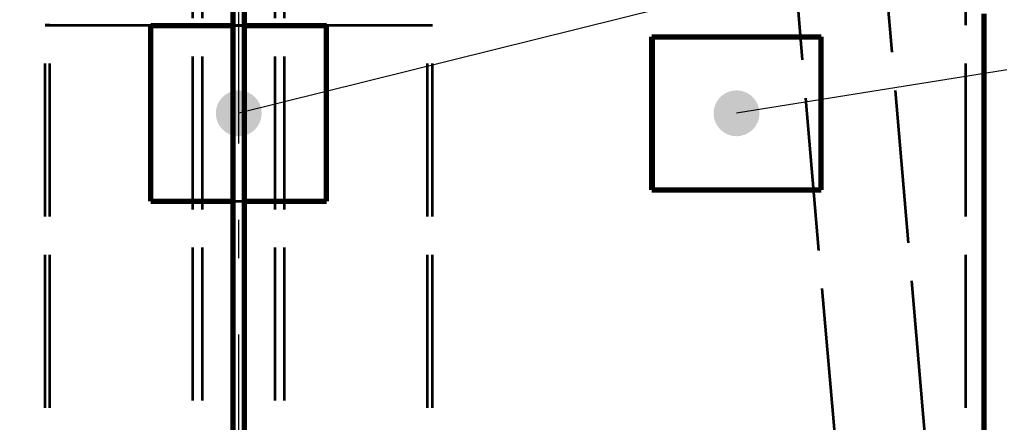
# Model space of a CAD drawing. Header units: millimetres. Extents: x 0 to 2382, y 0 to 420.
# Drawn here: x 150.77 to 176.4, y 245.12 to 255.65 of the extents above; entities that cross this region are included whole.
import ezdxf

# ---------------------------------------------------------------- set-up
doc = ezdxf.new("R2010")
doc.units = ezdxf.units.MM
doc.linetypes.add('IRAM-E-TRAZOS', pattern=[5, 4, -1])
doc.linetypes.add('IRAM-F-TRAZO-PUNTO', pattern=[20, 15, -2, 1, -2])
for name, color, linetype, lineweight in [('01-VISIBLE', 7, 'CONTINUOUS', 70), ('02-OCULTA', 4, 'IRAM-E-TRAZOS', 35), ('03-EJE', 1, 'IRAM-F-TRAZO-PUNTO', 18), ('04-COTA', 3, 'CONTINUOUS', 18), ('08-FINA', 5, 'CONTINUOUS', 18)]:
    doc.layers.add(name, color=color, linetype=linetype, lineweight=lineweight)
doc.styles.add('ISO3098', font='isocpeur.ttf')
doc.dimstyles.new('FLAMA-IRAM', dxfattribs={"dimtxt": 3.5, "dimasz": 3.5, "dimexe": 2, "dimexo": 1.5, "dimgap": 1, "dimtad": 1, "dimdec": 1, "dimtxsty": 'ISO3098', "dimblk": 'IRAM_FLECHA', "dimblk1": 'IRAM_FLECHA', "dimblk2": 'IRAM_FLECHA', "dimcen": 2.5, "dimclrd": 256, "dimclre": 256, "dimclrt": 256, "dimazin": 3, "dimtfac": 1, "dimtmove": 0, "dimatfit": 3, "dimlwd": 18, "dimlwe": 18})

# ---------------------------------------------------------------- blocks, each defined once
blk = doc.blocks.new('IRAM_FLECHA')
blk.add_solid([(0, 0), (-1, 0.125), (-1, -0.125)])

msp = doc.modelspace()

# ---------------------------------------------------------------- hatches: boundary and pattern name
at = {"layer": '08-FINA'}
h = msp.add_hatch(color=7, dxfattribs=at)
h.dxf.hatch_style = 1
edge = h.paths.add_edge_path()
edge.add_arc((156.5, 253.199), 0.6, 0, 360)
h = msp.add_hatch(color=7, dxfattribs=at)
h.dxf.hatch_style = 1
edge = h.paths.add_edge_path()
edge.add_arc((169.523, 253.199), 0.6, 0, 360)

# ---------------------------------------------------------------- linework, layer by layer
at = {"layer": '01-VISIBLE'}
for p, q in [((156.35, 231.587), (156.35, 315.4)), ((156.65, 231.587), (156.65, 315.4)), ((176, 231.587), (176, 255.799)), ((154.202, 250.899), (154.202, 255.499)), ((158.798, 250.899), (158.798, 255.499)), ((167.307, 255.199), (167.324, 255.199)), ((167.307, 251.199), (167.307, 255.199)), ((167.324, 251.199), (167.324, 255.199)), ((171.739, 251.199), (171.739, 255.199)), ((167.307, 251.199), (167.324, 251.199))]:
    msp.add_line(p, q, dxfattribs=at)
for points in [[(154.202, 255.499), (154.253, 255.499), (154.304, 255.499), (154.355, 255.499), (154.406, 255.499), (154.458, 255.499), (154.509, 255.499), (154.56, 255.499), (154.611, 255.499), (154.662, 255.499), (154.713, 255.499), (154.764, 255.499), (154.816, 255.499), (154.867, 255.499), (154.918, 255.499), (154.969, 255.499), (155.02, 255.499), (155.071, 255.499), (155.122, 255.499), (155.174, 255.499), (155.225, 255.499), (155.276, 255.499), (155.327, 255.499), (155.378, 255.499), (155.429, 255.499), (155.48, 255.499), (155.532, 255.499), (155.583, 255.499), (155.634, 255.499), (155.685, 255.499), (155.736, 255.499), (155.787, 255.499), (155.839, 255.499), (155.89, 255.499), (155.941, 255.499), (155.992, 255.499), (156.043, 255.499), (156.094, 255.499), (156.145, 255.499), (156.197, 255.499), (156.248, 255.499), (156.299, 255.499), (156.35, 255.499)], [(156.65, 255.499), (156.701, 255.499), (156.752, 255.499), (156.803, 255.499), (156.855, 255.499), (156.906, 255.499), (156.957, 255.499), (157.008, 255.499), (157.059, 255.499), (157.11, 255.499), (157.161, 255.499), (157.213, 255.499), (157.264, 255.499), (157.315, 255.499), (157.366, 255.499), (157.417, 255.499), (157.468, 255.499), (157.52, 255.499), (157.571, 255.499), (157.622, 255.499), (157.673, 255.499), (157.724, 255.499), (157.775, 255.499), (157.826, 255.499), (157.878, 255.499), (157.929, 255.499), (157.98, 255.499), (158.031, 255.499), (158.082, 255.499), (158.133, 255.499), (158.184, 255.499), (158.236, 255.499), (158.287, 255.499), (158.338, 255.499), (158.389, 255.499), (158.44, 255.499), (158.491, 255.499), (158.542, 255.499), (158.594, 255.499), (158.645, 255.499), (158.696, 255.499), (158.747, 255.499), (158.798, 255.499)], [(167.324, 255.199), (167.374, 255.199), (167.424, 255.199), (167.474, 255.199), (167.525, 255.199), (167.575, 255.199), (167.625, 255.199), (167.675, 255.199), (167.725, 255.199), (167.775, 255.199), (167.826, 255.199), (167.876, 255.199), (167.926, 255.199), (167.976, 255.199), (168.026, 255.199), (168.076, 255.199), (168.127, 255.199), (168.177, 255.199), (168.227, 255.199), (168.277, 255.199), (168.327, 255.199), (168.377, 255.199), (168.428, 255.199), (168.478, 255.199), (168.528, 255.199), (168.578, 255.199), (168.628, 255.199), (168.678, 255.199), (168.729, 255.199), (168.779, 255.199), (168.829, 255.199), (168.879, 255.199), (168.929, 255.199), (168.979, 255.199), (169.03, 255.199), (169.08, 255.199), (169.13, 255.199), (169.18, 255.199), (169.23, 255.199), (169.28, 255.199), (169.331, 255.199), (169.381, 255.199), (169.431, 255.199), (169.481, 255.199), (169.531, 255.199), (169.582, 255.199), (169.632, 255.199), (169.682, 255.199), (169.732, 255.199), (169.782, 255.199), (169.832, 255.199), (169.883, 255.199), (169.933, 255.199), (169.983, 255.199), (170.033, 255.199), (170.083, 255.199), (170.133, 255.199), (170.184, 255.199), (170.234, 255.199), (170.284, 255.199), (170.334, 255.199), (170.384, 255.199), (170.434, 255.199), (170.485, 255.199), (170.535, 255.199), (170.585, 255.199), (170.635, 255.199), (170.685, 255.199), (170.735, 255.199), (170.786, 255.199), (170.836, 255.199), (170.886, 255.199), (170.936, 255.199), (170.986, 255.199), (171.036, 255.199), (171.087, 255.199), (171.137, 255.199), (171.187, 255.199), (171.237, 255.199), (171.287, 255.199), (171.337, 255.199), (171.388, 255.199), (171.438, 255.199), (171.488, 255.199), (171.538, 255.199), (171.588, 255.199), (171.639, 255.199), (171.689, 255.199), (171.739, 255.199)], [(167.324, 251.199), (167.374, 251.199), (167.424, 251.199), (167.474, 251.199), (167.525, 251.199), (167.575, 251.199), (167.625, 251.199), (167.675, 251.199), (167.725, 251.199), (167.775, 251.199), (167.826, 251.199), (167.876, 251.199), (167.926, 251.199), (167.976, 251.199), (168.026, 251.199), (168.076, 251.199), (168.127, 251.199), (168.177, 251.199), (168.227, 251.199), (168.277, 251.199), (168.327, 251.199), (168.377, 251.199), (168.428, 251.199), (168.478, 251.199), (168.528, 251.199), (168.578, 251.199), (168.628, 251.199), (168.678, 251.199), (168.729, 251.199), (168.779, 251.199), (168.829, 251.199), (168.879, 251.199), (168.929, 251.199), (168.979, 251.199), (169.03, 251.199), (169.08, 251.199), (169.13, 251.199), (169.18, 251.199), (169.23, 251.199), (169.28, 251.199), (169.331, 251.199), (169.381, 251.199), (169.431, 251.199), (169.481, 251.199), (169.531, 251.199), (169.582, 251.199), (169.632, 251.199), (169.682, 251.199), (169.732, 251.199), (169.782, 251.199), (169.832, 251.199), (169.883, 251.199), (169.933, 251.199), (169.983, 251.199), (170.033, 251.199), (170.083, 251.199), (170.133, 251.199), (170.184, 251.199), (170.234, 251.199), (170.284, 251.199), (170.334, 251.199), (170.384, 251.199), (170.434, 251.199), (170.485, 251.199), (170.535, 251.199), (170.585, 251.199), (170.635, 251.199), (170.685, 251.199), (170.735, 251.199), (170.786, 251.199), (170.836, 251.199), (170.886, 251.199), (170.936, 251.199), (170.986, 251.199), (171.036, 251.199), (171.087, 251.199), (171.137, 251.199), (171.187, 251.199), (171.237, 251.199), (171.287, 251.199), (171.337, 251.199), (171.388, 251.199), (171.438, 251.199), (171.488, 251.199), (171.538, 251.199), (171.588, 251.199), (171.639, 251.199), (171.689, 251.199), (171.739, 251.199)], [(154.202, 250.899), (154.253, 250.899), (154.304, 250.899), (154.355, 250.899), (154.406, 250.899), (154.458, 250.899), (154.509, 250.899), (154.56, 250.899), (154.611, 250.899), (154.662, 250.899), (154.713, 250.899), (154.764, 250.899), (154.816, 250.899), (154.867, 250.899), (154.918, 250.899), (154.969, 250.899), (155.02, 250.899), (155.071, 250.899), (155.122, 250.899), (155.174, 250.899), (155.225, 250.899), (155.276, 250.899), (155.327, 250.899), (155.378, 250.899), (155.429, 250.899), (155.48, 250.899), (155.532, 250.899), (155.583, 250.899), (155.634, 250.899), (155.685, 250.899), (155.736, 250.899), (155.787, 250.899), (155.839, 250.899), (155.89, 250.899), (155.941, 250.899), (155.992, 250.899), (156.043, 250.899), (156.094, 250.899), (156.145, 250.899), (156.197, 250.899), (156.248, 250.899), (156.299, 250.899), (156.35, 250.899)], [(156.65, 250.899), (156.701, 250.899), (156.752, 250.899), (156.803, 250.899), (156.855, 250.899), (156.906, 250.899), (156.957, 250.899), (157.008, 250.899), (157.059, 250.899), (157.11, 250.899), (157.161, 250.899), (157.213, 250.899), (157.264, 250.899), (157.315, 250.899), (157.366, 250.899), (157.417, 250.899), (157.468, 250.899), (157.52, 250.899), (157.571, 250.899), (157.622, 250.899), (157.673, 250.899), (157.724, 250.899), (157.775, 250.899), (157.826, 250.899), (157.878, 250.899), (157.929, 250.899), (157.98, 250.899), (158.031, 250.899), (158.082, 250.899), (158.133, 250.899), (158.184, 250.899), (158.236, 250.899), (158.287, 250.899), (158.338, 250.899), (158.389, 250.899), (158.44, 250.899), (158.491, 250.899), (158.542, 250.899), (158.594, 250.899), (158.645, 250.899), (158.696, 250.899), (158.747, 250.899), (158.798, 250.899)]]:
    msp.add_lwpolyline(points, dxfattribs=at)
at = {"layer": '02-OCULTA'}
for p, q in [((155.3, 215.685), (155.3, 330.118)), ((155.55, 215.685), (155.55, 330.118)), ((157.45, 215.685), (157.45, 330.118)), ((157.7, 215.685), (157.7, 330.118)), ((156.35, 225.6), (156.35, 315.4)), ((156.65, 225.6), (156.65, 315.4)), ((175.525, 225.5), (175.525, 315.5)), ((172.963, 234.667), (170.176, 267.132)), ((172.963, 234.667), (170.176, 267.132)), ((172.963, 234.667), (170.176, 267.132)), ((172.963, 234.667), (170.176, 267.132)), ((175.304, 234.868), (172.517, 267.333)), ((175.304, 234.868), (172.517, 267.333)), ((175.304, 234.868), (172.517, 267.333)), ((175.304, 234.868), (172.517, 267.333)), ((151.434, 235.5), (151.434, 255.5)), ((151.56, 255.5), (151.434, 255.5)), ((151.56, 235.5), (151.56, 255.5)), ((154.205, 255.499), (154.202, 255.499)), ((154.205, 250.899), (154.205, 255.499)), ((158.795, 255.499), (158.798, 255.499)), ((158.795, 250.899), (158.795, 255.499)), ((161.44, 255.5), (161.566, 255.5)), ((161.44, 235.5), (161.44, 255.5)), ((161.566, 235.5), (161.566, 255.5)), ((171.715, 255.199), (171.739, 255.199)), ((171.715, 251.199), (171.715, 255.199)), ((171.715, 251.199), (171.739, 251.199)), ((154.205, 250.899), (154.202, 250.899)), ((158.795, 250.899), (158.798, 250.899))]:
    msp.add_line(p, q, dxfattribs=at)
for points in [[(151.434, 255.5), (151.484, 255.5), (151.534, 255.5), (151.584, 255.5), (151.634, 255.5), (151.685, 255.5), (151.735, 255.5), (151.785, 255.5), (151.835, 255.5), (151.885, 255.5), (151.935, 255.5), (151.986, 255.5), (152.036, 255.5), (152.086, 255.5), (152.136, 255.5), (152.186, 255.5), (152.236, 255.5), (152.287, 255.5), (152.337, 255.5), (152.387, 255.5), (152.437, 255.5), (152.487, 255.5), (152.537, 255.5), (152.588, 255.5), (152.638, 255.5), (152.688, 255.5), (152.738, 255.5), (152.788, 255.5), (152.838, 255.5), (152.888, 255.5), (152.939, 255.5), (152.989, 255.5), (153.039, 255.5), (153.089, 255.5), (153.139, 255.5), (153.189, 255.5), (153.24, 255.5), (153.29, 255.5), (153.34, 255.5), (153.39, 255.5), (153.44, 255.5), (153.49, 255.5), (153.541, 255.5), (153.591, 255.5), (153.641, 255.5), (153.691, 255.5), (153.741, 255.5), (153.791, 255.5), (153.842, 255.5), (153.892, 255.5), (153.942, 255.5), (153.992, 255.5), (154.042, 255.5), (154.092, 255.5), (154.142, 255.5), (154.193, 255.5), (154.243, 255.5), (154.293, 255.5), (154.343, 255.5), (154.393, 255.5), (154.443, 255.5), (154.494, 255.5), (154.544, 255.5), (154.594, 255.5), (154.644, 255.5), (154.694, 255.5), (154.744, 255.5), (154.795, 255.5), (154.845, 255.5), (154.895, 255.5), (154.945, 255.5), (154.995, 255.5), (155.045, 255.5), (155.096, 255.5), (155.146, 255.5), (155.196, 255.5), (155.246, 255.5), (155.296, 255.5), (155.346, 255.5), (155.396, 255.5), (155.447, 255.5), (155.497, 255.5), (155.547, 255.5), (155.597, 255.5), (155.647, 255.5), (155.697, 255.5), (155.748, 255.5), (155.798, 255.5), (155.848, 255.5), (155.898, 255.5), (155.948, 255.5), (155.998, 255.5), (156.049, 255.5), (156.099, 255.5), (156.149, 255.5), (156.199, 255.5), (156.249, 255.5), (156.299, 255.5), (156.35, 255.5), (156.4, 255.5), (156.45, 255.5), (156.5, 255.5), (156.55, 255.5), (156.6, 255.5), (156.65, 255.5), (156.701, 255.5), (156.751, 255.5), (156.801, 255.5), (156.851, 255.5), (156.901, 255.5), (156.951, 255.5), (157.002, 255.5), (157.052, 255.5), (157.102, 255.5), (157.152, 255.5), (157.202, 255.5), (157.252, 255.5), (157.303, 255.5), (157.353, 255.5), (157.403, 255.5), (157.453, 255.5), (157.503, 255.5), (157.553, 255.5), (157.604, 255.5), (157.654, 255.5), (157.704, 255.5), (157.754, 255.5), (157.804, 255.5), (157.854, 255.5), (157.904, 255.5), (157.955, 255.5), (158.005, 255.5), (158.055, 255.5), (158.105, 255.5), (158.155, 255.5), (158.205, 255.5), (158.256, 255.5), (158.306, 255.5), (158.356, 255.5), (158.406, 255.5), (158.456, 255.5), (158.506, 255.5), (158.557, 255.5), (158.607, 255.5), (158.657, 255.5), (158.707, 255.5), (158.757, 255.5), (158.807, 255.5), (158.858, 255.5), (158.908, 255.5), (158.958, 255.5), (159.008, 255.5), (159.058, 255.5), (159.108, 255.5), (159.158, 255.5), (159.209, 255.5), (159.259, 255.5), (159.309, 255.5), (159.359, 255.5), (159.409, 255.5), (159.459, 255.5), (159.51, 255.5), (159.56, 255.5), (159.61, 255.5), (159.66, 255.5), (159.71, 255.5), (159.76, 255.5), (159.811, 255.5), (159.861, 255.5), (159.911, 255.5), (159.961, 255.5), (160.011, 255.5), (160.061, 255.5), (160.112, 255.5), (160.162, 255.5), (160.212, 255.5), (160.262, 255.5), (160.312, 255.5), (160.362, 255.5), (160.412, 255.5), (160.463, 255.5), (160.513, 255.5), (160.563, 255.5), (160.613, 255.5), (160.663, 255.5), (160.713, 255.5), (160.764, 255.5), (160.814, 255.5), (160.864, 255.5), (160.914, 255.5), (160.964, 255.5), (161.014, 255.5), (161.065, 255.5), (161.115, 255.5), (161.165, 255.5), (161.215, 255.5), (161.265, 255.5), (161.315, 255.5), (161.366, 255.5), (161.416, 255.5), (161.466, 255.5), (161.516, 255.5), (161.566, 255.5)], [(151.56, 255.5), (151.61, 255.5), (151.661, 255.5), (151.711, 255.5), (151.761, 255.5), (151.811, 255.5), (151.861, 255.5), (151.911, 255.5), (151.962, 255.5), (152.012, 255.5), (152.062, 255.5), (152.112, 255.5), (152.162, 255.5), (152.212, 255.5), (152.262, 255.5), (152.313, 255.5), (152.363, 255.5), (152.413, 255.5), (152.463, 255.5), (152.513, 255.5), (152.563, 255.5), (152.613, 255.5), (152.664, 255.5), (152.714, 255.5), (152.764, 255.5), (152.814, 255.5), (152.864, 255.5), (152.914, 255.5), (152.964, 255.5), (153.015, 255.5), (153.065, 255.5), (153.115, 255.5), (153.165, 255.5), (153.215, 255.5), (153.265, 255.5), (153.316, 255.5), (153.366, 255.5), (153.416, 255.5), (153.466, 255.5), (153.516, 255.5), (153.566, 255.5), (153.616, 255.5), (153.667, 255.5), (153.717, 255.5), (153.767, 255.5), (153.817, 255.5), (153.867, 255.5), (153.917, 255.5), (153.967, 255.5), (154.018, 255.5), (154.068, 255.5), (154.118, 255.5), (154.168, 255.5), (154.218, 255.5), (154.268, 255.5), (154.319, 255.5), (154.369, 255.5), (154.419, 255.5), (154.469, 255.5), (154.519, 255.5), (154.569, 255.5), (154.619, 255.5), (154.67, 255.5), (154.72, 255.5), (154.77, 255.5), (154.82, 255.5), (154.87, 255.5), (154.92, 255.5), (154.97, 255.5), (155.021, 255.5), (155.071, 255.5), (155.121, 255.5), (155.171, 255.5), (155.221, 255.5), (155.271, 255.5), (155.321, 255.5), (155.372, 255.5), (155.422, 255.5), (155.472, 255.5), (155.522, 255.5), (155.572, 255.5), (155.622, 255.5), (155.673, 255.5), (155.723, 255.5), (155.773, 255.5), (155.823, 255.5), (155.873, 255.5), (155.923, 255.5), (155.973, 255.5), (156.024, 255.5), (156.074, 255.5), (156.124, 255.5), (156.174, 255.5), (156.224, 255.5), (156.274, 255.5), (156.324, 255.5), (156.375, 255.5), (156.425, 255.5), (156.475, 255.5), (156.525, 255.5), (156.575, 255.5), (156.625, 255.5), (156.676, 255.5), (156.726, 255.5), (156.776, 255.5), (156.826, 255.5), (156.876, 255.5), (156.926, 255.5), (156.976, 255.5), (157.027, 255.5), (157.077, 255.5), (157.127, 255.5), (157.177, 255.5), (157.227, 255.5), (157.277, 255.5), (157.327, 255.5), (157.378, 255.5), (157.428, 255.5), (157.478, 255.5), (157.528, 255.5), (157.578, 255.5), (157.628, 255.5), (157.679, 255.5), (157.729, 255.5), (157.779, 255.5), (157.829, 255.5), (157.879, 255.5), (157.929, 255.5), (157.979, 255.5), (158.03, 255.5), (158.08, 255.5), (158.13, 255.5), (158.18, 255.5), (158.23, 255.5), (158.28, 255.5), (158.33, 255.5), (158.381, 255.5), (158.431, 255.5), (158.481, 255.5), (158.531, 255.5), (158.581, 255.5), (158.631, 255.5), (158.681, 255.5), (158.732, 255.5), (158.782, 255.5), (158.832, 255.5), (158.882, 255.5), (158.932, 255.5), (158.982, 255.5), (159.033, 255.5), (159.083, 255.5), (159.133, 255.5), (159.183, 255.5), (159.233, 255.5), (159.283, 255.5), (159.333, 255.5), (159.384, 255.5), (159.434, 255.5), (159.484, 255.5), (159.534, 255.5), (159.584, 255.5), (159.634, 255.5), (159.684, 255.5), (159.735, 255.5), (159.785, 255.5), (159.835, 255.5), (159.885, 255.5), (159.935, 255.5), (159.985, 255.5), (160.036, 255.5), (160.086, 255.5), (160.136, 255.5), (160.186, 255.5), (160.236, 255.5), (160.286, 255.5), (160.336, 255.5), (160.387, 255.5), (160.437, 255.5), (160.487, 255.5), (160.537, 255.5), (160.587, 255.5), (160.637, 255.5), (160.687, 255.5), (160.738, 255.5), (160.788, 255.5), (160.838, 255.5), (160.888, 255.5), (160.938, 255.5), (160.988, 255.5), (161.038, 255.5), (161.089, 255.5), (161.139, 255.5), (161.189, 255.5), (161.239, 255.5), (161.289, 255.5), (161.339, 255.5), (161.39, 255.5), (161.44, 255.5)], [(154.205, 255.499), (154.256, 255.499), (154.306, 255.499), (154.357, 255.499), (154.407, 255.499), (154.457, 255.499), (154.508, 255.499), (154.558, 255.499), (154.609, 255.499), (154.659, 255.499), (154.71, 255.499), (154.76, 255.499), (154.811, 255.499), (154.861, 255.499), (154.911, 255.499), (154.962, 255.499), (155.012, 255.499), (155.063, 255.499), (155.113, 255.499), (155.164, 255.499), (155.214, 255.499), (155.264, 255.499), (155.315, 255.499), (155.365, 255.499), (155.416, 255.499), (155.466, 255.499), (155.517, 255.499), (155.567, 255.499), (155.617, 255.499), (155.668, 255.499), (155.718, 255.499), (155.769, 255.499), (155.819, 255.499), (155.87, 255.499), (155.92, 255.499), (155.97, 255.499), (156.021, 255.499), (156.071, 255.499), (156.122, 255.499), (156.172, 255.499), (156.223, 255.499), (156.273, 255.499), (156.323, 255.499), (156.374, 255.499), (156.424, 255.499), (156.475, 255.499), (156.525, 255.499), (156.576, 255.499), (156.626, 255.499), (156.677, 255.499), (156.727, 255.499), (156.777, 255.499), (156.828, 255.499), (156.878, 255.499), (156.929, 255.499), (156.979, 255.499), (157.03, 255.499), (157.08, 255.499), (157.13, 255.499), (157.181, 255.499), (157.231, 255.499), (157.282, 255.499), (157.332, 255.499), (157.383, 255.499), (157.433, 255.499), (157.483, 255.499), (157.534, 255.499), (157.584, 255.499), (157.635, 255.499), (157.685, 255.499), (157.736, 255.499), (157.786, 255.499), (157.836, 255.499), (157.887, 255.499), (157.937, 255.499), (157.988, 255.499), (158.038, 255.499), (158.089, 255.499), (158.139, 255.499), (158.189, 255.499), (158.24, 255.499), (158.29, 255.499), (158.341, 255.499), (158.391, 255.499), (158.442, 255.499), (158.492, 255.499), (158.543, 255.499), (158.593, 255.499), (158.643, 255.499), (158.694, 255.499), (158.744, 255.499), (158.795, 255.499)], [(156.35, 255.499), (156.4, 255.499), (156.45, 255.499), (156.5, 255.499), (156.55, 255.499), (156.6, 255.499), (156.65, 255.499)], [(167.307, 255.199), (167.357, 255.199), (167.407, 255.199), (167.457, 255.199), (167.508, 255.199), (167.558, 255.199), (167.608, 255.199), (167.658, 255.199), (167.708, 255.199), (167.758, 255.199), (167.808, 255.199), (167.858, 255.199), (167.908, 255.199), (167.958, 255.199), (168.009, 255.199), (168.059, 255.199), (168.109, 255.199), (168.159, 255.199), (168.209, 255.199), (168.259, 255.199), (168.309, 255.199), (168.359, 255.199), (168.409, 255.199), (168.459, 255.199), (168.509, 255.199), (168.56, 255.199), (168.61, 255.199), (168.66, 255.199), (168.71, 255.199), (168.76, 255.199), (168.81, 255.199), (168.86, 255.199), (168.91, 255.199), (168.96, 255.199), (169.01, 255.199), (169.06, 255.199), (169.111, 255.199), (169.161, 255.199), (169.211, 255.199), (169.261, 255.199), (169.311, 255.199), (169.361, 255.199), (169.411, 255.199), (169.461, 255.199), (169.511, 255.199), (169.561, 255.199), (169.612, 255.199), (169.662, 255.199), (169.712, 255.199), (169.762, 255.199), (169.812, 255.199), (169.862, 255.199), (169.912, 255.199), (169.962, 255.199), (170.012, 255.199), (170.062, 255.199), (170.112, 255.199), (170.163, 255.199), (170.213, 255.199), (170.263, 255.199), (170.313, 255.199), (170.363, 255.199), (170.413, 255.199), (170.463, 255.199), (170.513, 255.199), (170.563, 255.199), (170.613, 255.199), (170.663, 255.199), (170.714, 255.199), (170.764, 255.199), (170.814, 255.199), (170.864, 255.199), (170.914, 255.199), (170.964, 255.199), (171.014, 255.199), (171.064, 255.199), (171.114, 255.199), (171.164, 255.199), (171.215, 255.199), (171.265, 255.199), (171.315, 255.199), (171.365, 255.199), (171.415, 255.199), (171.465, 255.199), (171.515, 255.199), (171.565, 255.199), (171.615, 255.199), (171.665, 255.199), (171.715, 255.199)], [(167.307, 251.199), (167.357, 251.199), (167.407, 251.199), (167.457, 251.199), (167.508, 251.199), (167.558, 251.199), (167.608, 251.199), (167.658, 251.199), (167.708, 251.199), (167.758, 251.199), (167.808, 251.199), (167.858, 251.199), (167.908, 251.199), (167.958, 251.199), (168.009, 251.199), (168.059, 251.199), (168.109, 251.199), (168.159, 251.199), (168.209, 251.199), (168.259, 251.199), (168.309, 251.199), (168.359, 251.199), (168.409, 251.199), (168.459, 251.199), (168.509, 251.199), (168.56, 251.199), (168.61, 251.199), (168.66, 251.199), (168.71, 251.199), (168.76, 251.199), (168.81, 251.199), (168.86, 251.199), (168.91, 251.199), (168.96, 251.199), (169.01, 251.199), (169.06, 251.199), (169.111, 251.199), (169.161, 251.199), (169.211, 251.199), (169.261, 251.199), (169.311, 251.199), (169.361, 251.199), (169.411, 251.199), (169.461, 251.199), (169.511, 251.199), (169.561, 251.199), (169.612, 251.199), (169.662, 251.199), (169.712, 251.199), (169.762, 251.199), (169.812, 251.199), (169.862, 251.199), (169.912, 251.199), (169.962, 251.199), (170.012, 251.199), (170.062, 251.199), (170.112, 251.199), (170.163, 251.199), (170.213, 251.199), (170.263, 251.199), (170.313, 251.199), (170.363, 251.199), (170.413, 251.199), (170.463, 251.199), (170.513, 251.199), (170.563, 251.199), (170.613, 251.199), (170.663, 251.199), (170.714, 251.199), (170.764, 251.199), (170.814, 251.199), (170.864, 251.199), (170.914, 251.199), (170.964, 251.199), (171.014, 251.199), (171.064, 251.199), (171.114, 251.199), (171.164, 251.199), (171.215, 251.199), (171.265, 251.199), (171.315, 251.199), (171.365, 251.199), (171.415, 251.199), (171.465, 251.199), (171.515, 251.199), (171.565, 251.199), (171.615, 251.199), (171.665, 251.199), (171.715, 251.199)], [(154.205, 250.899), (154.256, 250.899), (154.306, 250.899), (154.357, 250.899), (154.407, 250.899), (154.457, 250.899), (154.508, 250.899), (154.558, 250.899), (154.609, 250.899), (154.659, 250.899), (154.71, 250.899), (154.76, 250.899), (154.811, 250.899), (154.861, 250.899), (154.911, 250.899), (154.962, 250.899), (155.012, 250.899), (155.063, 250.899), (155.113, 250.899), (155.164, 250.899), (155.214, 250.899), (155.264, 250.899), (155.315, 250.899), (155.365, 250.899), (155.416, 250.899), (155.466, 250.899), (155.517, 250.899), (155.567, 250.899), (155.617, 250.899), (155.668, 250.899), (155.718, 250.899), (155.769, 250.899), (155.819, 250.899), (155.87, 250.899), (155.92, 250.899), (155.97, 250.899), (156.021, 250.899), (156.071, 250.899), (156.122, 250.899), (156.172, 250.899), (156.223, 250.899), (156.273, 250.899), (156.323, 250.899), (156.374, 250.899), (156.424, 250.899), (156.475, 250.899), (156.525, 250.899), (156.576, 250.899), (156.626, 250.899), (156.677, 250.899), (156.727, 250.899), (156.777, 250.899), (156.828, 250.899), (156.878, 250.899), (156.929, 250.899), (156.979, 250.899), (157.03, 250.899), (157.08, 250.899), (157.13, 250.899), (157.181, 250.899), (157.231, 250.899), (157.282, 250.899), (157.332, 250.899), (157.383, 250.899), (157.433, 250.899), (157.483, 250.899), (157.534, 250.899), (157.584, 250.899), (157.635, 250.899), (157.685, 250.899), (157.736, 250.899), (157.786, 250.899), (157.836, 250.899), (157.887, 250.899), (157.937, 250.899), (157.988, 250.899), (158.038, 250.899), (158.089, 250.899), (158.139, 250.899), (158.189, 250.899), (158.24, 250.899), (158.29, 250.899), (158.341, 250.899), (158.391, 250.899), (158.442, 250.899), (158.492, 250.899), (158.543, 250.899), (158.593, 250.899), (158.643, 250.899), (158.694, 250.899), (158.744, 250.899), (158.795, 250.899)], [(156.35, 250.899), (156.4, 250.899), (156.45, 250.899), (156.5, 250.899), (156.55, 250.899), (156.6, 250.899), (156.65, 250.899)]]:
    msp.add_lwpolyline(points, dxfattribs=at)
at = {"layer": '03-EJE'}
msp.add_line((156.5, 212.41), (156.5, 342.362), dxfattribs=at)
at = {"layer": '08-FINA'}
for p, q in [((204.118, 265.035), (156.5, 253.199)), ((214.051, 260.365), (169.523, 253.199))]:
    msp.add_line(p, q, dxfattribs=at)

# ---------------------------------------------------------------- dimensions: what is measured, and where the dimension line sits
at = {"layer": '04-COTA'}
msp.add_linear_dim(base=(113, 210), p1=(137, 210), p2=(153.5, 331.738), angle=90, dimstyle='FLAMA-IRAM', override={"dimlfac": 10}, dxfattribs=at).render()

doc.saveas('drawing.dxf')
